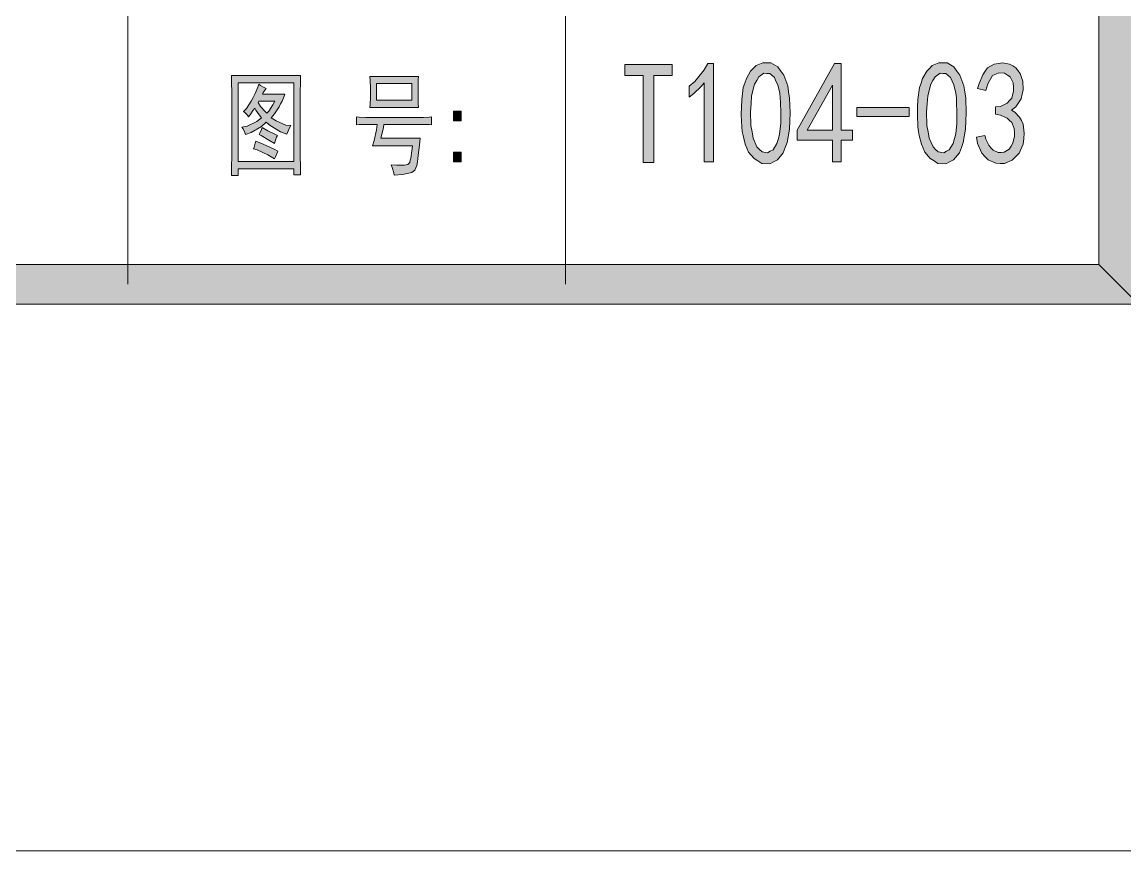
# Model space of a CAD drawing. Header units: millimetres. Extents: x 0 to 586, y 0 to 414.
# Drawn here: x 556.71 to 575.88, y 0 to 14.42 of the extents above; entities that cross this region are included whole.
import ezdxf

# ---------------------------------------------------------------- set-up
doc = ezdxf.new("R2010")
doc.units = ezdxf.units.MM

msp = doc.modelspace()

# ---------------------------------------------------------------- hatches: boundary and pattern name
h = msp.add_hatch(color=0)
h.dxf.hatch_style = 2
h.paths.add_polyline_path([(576.117861, 9.514417), (575.429944, 10.205861), (575.429944, 403.877639), (576.117861, 404.569083)])
h = msp.add_hatch(color=0)
h.dxf.hatch_style = 2
h.paths.add_polyline_path([(568.0075, 13.49375), (567.69, 13.49375), (567.69, 11.976806), (567.506556, 11.976806), (567.506556, 13.49375), (567.185528, 13.49375), (567.185528, 13.68425), (568.0075, 13.68425)])
h = msp.add_hatch(color=0)
h.dxf.hatch_style = 2
h.paths.add_polyline_path([(568.568417, 13.363222), (568.5155, 13.299722), (568.384972, 13.17625), (568.303833, 13.116278), (568.303833, 13.30325), (568.402611, 13.387917), (568.568417, 13.589), (568.631917, 13.701889), (568.727167, 13.701889), (568.727167, 11.987389), (568.568417, 11.987389)])
h = msp.add_hatch(color=0)
h.paths.add_polyline_path([(569.214, 12.939889), (569.217528, 13.073944), (569.24575, 13.282083), (569.273972, 13.359694), (569.298667, 13.437306), (569.37275, 13.564306), (569.418611, 13.613694), (569.468, 13.663083), (569.584417, 13.712472), (569.654972, 13.712472), (569.725528, 13.712472), (569.845472, 13.641917), (569.898389, 13.567833), (569.951306, 13.497278), (570.018333, 13.313833), (570.032444, 13.204472), (570.050083, 13.095111), (570.060667, 12.844639), (570.053611, 12.7), (570.046556, 12.558889), (570.00775, 12.326056), (569.976, 12.237861), (569.940722, 12.146139), (569.838417, 12.022667), (569.771389, 11.987389), (569.704361, 11.952111), (569.566778, 11.962694), (569.49975, 12.005028), (569.432722, 12.047361), (569.337472, 12.156722), (569.30925, 12.227278), (569.281028, 12.297833), (569.242222, 12.446), (569.228111, 12.520083), (569.217528, 12.597694), (569.206944, 12.809361)])
h.paths.add_polyline_path([(569.379806, 12.999861), (569.369222, 12.862278), (569.376278, 12.618861), (569.397444, 12.513028), (569.415083, 12.403667), (569.482111, 12.251972), (569.527972, 12.206111), (569.573833, 12.163778), (569.665556, 12.146139), (569.714944, 12.174361), (569.764333, 12.199056), (569.831361, 12.308417), (569.856056, 12.393083), (569.877222, 12.474222), (569.898389, 12.654139), (569.898389, 12.749389), (569.898389, 12.848167), (569.891333, 13.024556), (569.887806, 13.105694), (569.88075, 13.183306), (569.845472, 13.327944), (569.813722, 13.394972), (569.7855, 13.458472), (569.704361, 13.5255), (569.654972, 13.529028), (569.605583, 13.532556), (569.517389, 13.469056), (569.478583, 13.405556), (569.443306, 13.338528), (569.390389, 13.137444)])
h = msp.add_hatch(color=0)
h.paths.add_polyline_path([(570.797972, 12.368389), (570.184139, 12.368389), (570.184139, 12.537722), (570.83325, 13.701889), (570.949667, 13.701889), (570.949667, 12.537722), (571.143694, 12.537722), (571.143694, 12.368389), (570.949667, 12.368389), (570.949667, 11.987389), (570.797972, 11.987389)])
h.paths.add_polyline_path([(570.797972, 12.537722), (570.797972, 13.324417), (570.353472, 12.537722)])
h = msp.add_hatch(color=0)
h.paths.add_polyline_path([(572.276111, 12.939889), (572.279639, 13.073944), (572.307861, 13.282083), (572.336083, 13.359694), (572.360778, 13.437306), (572.434861, 13.564306), (572.480722, 13.613694), (572.530111, 13.663083), (572.646528, 13.712472), (572.717083, 13.712472), (572.787639, 13.712472), (572.907583, 13.641917), (572.9605, 13.567833), (573.013417, 13.497278), (573.080444, 13.313833), (573.098083, 13.204472), (573.112194, 13.095111), (573.122778, 12.844639), (573.115722, 12.7), (573.108667, 12.558889), (573.069861, 12.326056), (573.038111, 12.237861), (573.002833, 12.146139), (572.900528, 12.022667), (572.8335, 11.987389), (572.766472, 11.952111), (572.628889, 11.962694), (572.561861, 12.005028), (572.494833, 12.047361), (572.399583, 12.156722), (572.371361, 12.227278), (572.343139, 12.297833), (572.304333, 12.446), (572.290222, 12.520083), (572.279639, 12.597694), (572.272583, 12.809361)])
h.paths.add_polyline_path([(572.441917, 12.999861), (572.431333, 12.862278), (572.438389, 12.618861), (572.459556, 12.513028), (572.477194, 12.403667), (572.544222, 12.251972), (572.590083, 12.206111), (572.635944, 12.163778), (572.731194, 12.146139), (572.777056, 12.174361), (572.826444, 12.199056), (572.893472, 12.308417), (572.918167, 12.393083), (572.939333, 12.474222), (572.9605, 12.654139), (572.9605, 12.749389), (572.9605, 12.848167), (572.953444, 13.024556), (572.949917, 13.105694), (572.942861, 13.183306), (572.907583, 13.327944), (572.875833, 13.394972), (572.847611, 13.458472), (572.766472, 13.5255), (572.717083, 13.529028), (572.667694, 13.532556), (572.5795, 13.469056), (572.540694, 13.405556), (572.505417, 13.338528), (572.456028, 13.137444)])
h = msp.add_hatch(color=0)
h.dxf.hatch_style = 2
h.paths.add_polyline_path([(573.302694, 12.417778), (573.447333, 12.446), (573.464972, 12.3825), (573.514361, 12.276667), (573.549639, 12.234333), (573.588444, 12.192), (573.676639, 12.149667), (573.729556, 12.153194), (573.782472, 12.156722), (573.870667, 12.209639), (573.902417, 12.262556), (573.934167, 12.315472), (573.962389, 12.435417), (573.958861, 12.502444), (573.955333, 12.569472), (573.913, 12.675306), (573.874194, 12.710583), (573.835389, 12.749389), (573.715444, 12.802306), (573.630778, 12.816417), (573.630778, 12.946944), (573.715444, 12.954), (573.835389, 13.010444), (573.874194, 13.056306), (573.913, 13.098639), (573.94475, 13.218583), (573.941222, 13.289139), (573.937694, 13.363222), (573.884778, 13.465528), (573.838917, 13.497278), (573.789528, 13.532556), (573.687222, 13.539611), (573.634306, 13.514917), (573.581389, 13.490222), (573.496722, 13.349111), (573.464972, 13.232694), (573.320333, 13.264444), (573.345028, 13.352639), (573.408528, 13.504333), (573.450861, 13.564306), (573.493194, 13.624278), (573.606083, 13.691306), (573.680167, 13.701889), (573.750722, 13.712472), (573.874194, 13.691306), (573.930639, 13.659556), (573.983556, 13.624278), (574.057639, 13.5255), (574.082333, 13.458472), (574.1035, 13.391444), (574.110556, 13.243278), (574.092917, 13.165667), (574.078806, 13.084528), (573.987083, 12.946944), (573.909472, 12.886972), (573.965917, 12.855222), (574.050583, 12.767028), (574.082333, 12.707056), (574.110556, 12.647083), (574.131722, 12.488333), (574.121139, 12.393083), (574.110556, 12.294306), (574.04, 12.139083), (573.980028, 12.079111), (573.920056, 12.019139), (573.786, 11.962694), (573.711917, 11.962694), (573.634306, 11.966222), (573.503778, 12.026194), (573.447333, 12.082639), (573.390889, 12.139083), (573.320333, 12.308417)])
h = msp.add_hatch(color=0)
h.paths.add_polyline_path([(561.548139, 13.490222), (561.544611, 13.394972), (561.541083, 13.183306), (561.541083, 13.066889), (561.541083, 12.237861), (561.541083, 12.117917), (561.544611, 11.881556), (561.548139, 11.765139), (561.431722, 11.765139), (561.431722, 11.867444), (560.461583, 11.867444), (560.461583, 11.751028), (560.345167, 11.751028), (560.348694, 11.870972), (560.352222, 12.117917), (560.352222, 12.244917), (560.352222, 13.066889), (560.352222, 13.179778), (560.348694, 13.391444), (560.345167, 13.490222)])
h.paths.add_polyline_path([(561.431722, 11.997972), (561.431722, 13.36675), (560.461583, 13.36675), (560.461583, 11.997972)])
h = msp.add_hatch(color=0)
h.paths.add_polyline_path([(563.597778, 13.476111), (563.59425, 13.419667), (563.590722, 13.285611), (563.590722, 13.211528), (563.590722, 13.140972), (563.59425, 12.999861), (563.597778, 12.932833), (562.754639, 12.932833), (562.758167, 12.989278), (562.761694, 13.116278), (562.761694, 13.190361), (562.761694, 13.267972), (562.758167, 13.409083), (562.754639, 13.476111)])
h.paths.add_polyline_path([(563.481361, 13.059833), (563.481361, 13.352639), (562.871056, 13.352639), (562.871056, 13.059833)])
h = msp.add_hatch(color=0)
h.paths.add_polyline_path([(560.948417, 13.267972), (560.934306, 13.243278), (560.899028, 13.193889), (560.884917, 13.165667), (561.2765, 13.165667), (561.262389, 13.130389), (561.227111, 13.045722), (561.198889, 12.996333), (561.174194, 12.946944), (561.093056, 12.827), (561.036611, 12.756444), (561.124806, 12.7), (561.294139, 12.629444), (561.378806, 12.618861), (561.357639, 12.583583), (561.325889, 12.5095), (561.30825, 12.470694), (561.202417, 12.513028), (561.0225, 12.618861), (560.948417, 12.678833), (560.867278, 12.60475), (560.687361, 12.498917), (560.588583, 12.463639), (560.581528, 12.498917), (560.549778, 12.562417), (560.525083, 12.594167), (560.620333, 12.611806), (560.789667, 12.692944), (560.867278, 12.756444), (560.828472, 12.805833), (560.7685, 12.8905), (560.754389, 12.925778), (560.726167, 12.886972), (560.67325, 12.809361), (560.6415, 12.770556), (560.623861, 12.802306), (560.578, 12.848167), (560.556833, 12.865806), (560.606222, 12.918722), (560.687361, 13.042194), (560.722639, 13.109222), (560.757917, 13.17625), (560.807306, 13.289139), (560.821417, 13.338528), (560.853167, 13.317361), (560.916667, 13.282083)])
h.paths.add_polyline_path([(560.810833, 13.021028), (560.853167, 12.954), (560.930778, 12.862278), (560.962528, 12.834056), (560.997806, 12.872861), (561.068361, 12.978694), (561.100111, 13.042194), (560.821417, 13.042194)])
h = msp.add_hatch(color=0)
h.dxf.hatch_style = 2
h.paths.add_polyline_path([(564.338611, 12.703528), (564.204556, 12.703528), (564.204556, 12.872861), (564.338611, 12.872861)])
h = msp.add_hatch(color=0)
h.dxf.hatch_style = 2
h.paths.add_polyline_path([(572.131472, 12.777611), (571.221306, 12.777611), (571.221306, 12.936361), (572.131472, 12.936361)])
h = msp.add_hatch(color=0)
h.dxf.hatch_style = 2
h.paths.add_polyline_path([(563.629528, 12.7635), (563.685972, 12.7635), (563.78475, 12.767028), (563.827083, 12.770556), (563.827083, 12.632972), (563.78475, 12.6365), (563.685972, 12.640028), (563.629528, 12.640028), (562.998056, 12.640028), (562.987472, 12.587111), (562.95925, 12.467167), (562.945139, 12.400139), (563.629528, 12.400139), (563.622472, 12.340167), (563.608361, 12.234333), (563.604833, 12.192), (563.601306, 12.149667), (563.587194, 12.047361), (563.580139, 11.987389), (563.569556, 11.927417), (563.534278, 11.846278), (563.509583, 11.825111), (563.484889, 11.803944), (563.319083, 11.768667), (563.177972, 11.758083), (563.167389, 11.800417), (563.139167, 11.888611), (563.121528, 11.938), (563.223833, 11.930944), (563.357889, 11.930944), (563.386111, 11.938), (563.410806, 11.941528), (563.449611, 11.980333), (563.456667, 12.019139), (563.46725, 12.054417), (563.484889, 12.181417), (563.491944, 12.269611), (562.8005, 12.269611), (562.828722, 12.361333), (562.867528, 12.548306), (562.881639, 12.640028), (562.744056, 12.640028), (562.684083, 12.640028), (562.567667, 12.6365), (562.518278, 12.632972), (562.518278, 12.770556), (562.567667, 12.767028), (562.684083, 12.7635), (562.744056, 12.7635)])
h = msp.add_hatch(color=0)
h.dxf.hatch_style = 2
h.paths.add_polyline_path([(560.881389, 12.587111), (560.980167, 12.530667), (561.114222, 12.463639), (561.145972, 12.446), (561.131861, 12.417778), (561.107167, 12.347222), (561.096583, 12.308417), (560.997806, 12.368389), (560.86375, 12.446), (560.828472, 12.463639), (560.842583, 12.488333), (560.867278, 12.551833)])
h = msp.add_hatch(color=0)
h.dxf.hatch_style = 2
h.paths.add_polyline_path([(560.7685, 12.347222), (560.899028, 12.297833), (561.089528, 12.209639), (561.153028, 12.177889), (561.138917, 12.146139), (561.110694, 12.079111), (561.096583, 12.043833), (560.976639, 12.110861), (560.793194, 12.195528), (560.729694, 12.216694), (560.740278, 12.244917), (560.761444, 12.311944)])
h = msp.add_hatch(color=0)
h.dxf.hatch_style = 2
h.paths.add_polyline_path([(564.338611, 11.990917), (564.204556, 11.990917), (564.204556, 12.16025), (564.338611, 12.16025)])
h = msp.add_hatch(color=0)
h.dxf.hatch_style = 2
h.paths.add_polyline_path([(24.302861, 9.514417), (24.994306, 10.205861), (575.429944, 10.205861), (576.117861, 9.514417)])

# ---------------------------------------------------------------- linework, layer by layer
at = {"color": 0, "lineweight": 0}
for points in [[(0, 0), (585.632278, 0), (585.632278, 414.0835), (0, 414.0835)], [(576.117861, 9.514417), (575.429944, 10.205861), (575.429944, 403.877639), (576.117861, 404.569083)], [(568.0075, 13.49375), (567.69, 13.49375), (567.69, 11.976806), (567.506556, 11.976806), (567.506556, 13.49375), (567.185528, 13.49375), (567.185528, 13.68425), (568.0075, 13.68425)], [(568.568417, 13.363222), (568.5155, 13.299722), (568.384972, 13.17625), (568.303833, 13.116278), (568.303833, 13.30325), (568.402611, 13.387917), (568.568417, 13.589), (568.631917, 13.701889), (568.727167, 13.701889), (568.727167, 11.987389), (568.568417, 11.987389)], [(569.214, 12.939889), (569.217528, 13.073944), (569.24575, 13.282083), (569.273972, 13.359694), (569.298667, 13.437306), (569.37275, 13.564306), (569.418611, 13.613694), (569.468, 13.663083), (569.584417, 13.712472), (569.654972, 13.712472), (569.725528, 13.712472), (569.845472, 13.641917), (569.898389, 13.567833), (569.951306, 13.497278), (570.018333, 13.313833), (570.032444, 13.204472), (570.050083, 13.095111), (570.060667, 12.844639), (570.053611, 12.7), (570.046556, 12.558889), (570.00775, 12.326056), (569.976, 12.237861), (569.940722, 12.146139), (569.838417, 12.022667), (569.771389, 11.987389), (569.704361, 11.952111), (569.566778, 11.962694), (569.49975, 12.005028), (569.432722, 12.047361), (569.337472, 12.156722), (569.30925, 12.227278), (569.281028, 12.297833), (569.242222, 12.446), (569.228111, 12.520083), (569.217528, 12.597694), (569.206944, 12.809361)], [(570.797972, 12.368389), (570.184139, 12.368389), (570.184139, 12.537722), (570.83325, 13.701889), (570.949667, 13.701889), (570.949667, 12.537722), (571.143694, 12.537722), (571.143694, 12.368389), (570.949667, 12.368389), (570.949667, 11.987389), (570.797972, 11.987389)], [(572.276111, 12.939889), (572.279639, 13.073944), (572.307861, 13.282083), (572.336083, 13.359694), (572.360778, 13.437306), (572.434861, 13.564306), (572.480722, 13.613694), (572.530111, 13.663083), (572.646528, 13.712472), (572.717083, 13.712472), (572.787639, 13.712472), (572.907583, 13.641917), (572.9605, 13.567833), (573.013417, 13.497278), (573.080444, 13.313833), (573.098083, 13.204472), (573.112194, 13.095111), (573.122778, 12.844639), (573.115722, 12.7), (573.108667, 12.558889), (573.069861, 12.326056), (573.038111, 12.237861), (573.002833, 12.146139), (572.900528, 12.022667), (572.8335, 11.987389), (572.766472, 11.952111), (572.628889, 11.962694), (572.561861, 12.005028), (572.494833, 12.047361), (572.399583, 12.156722), (572.371361, 12.227278), (572.343139, 12.297833), (572.304333, 12.446), (572.290222, 12.520083), (572.279639, 12.597694), (572.272583, 12.809361)], [(573.302694, 12.417778), (573.447333, 12.446), (573.464972, 12.3825), (573.514361, 12.276667), (573.549639, 12.234333), (573.588444, 12.192), (573.676639, 12.149667), (573.729556, 12.153194), (573.782472, 12.156722), (573.870667, 12.209639), (573.902417, 12.262556), (573.934167, 12.315472), (573.962389, 12.435417), (573.958861, 12.502444), (573.955333, 12.569472), (573.913, 12.675306), (573.874194, 12.710583), (573.835389, 12.749389), (573.715444, 12.802306), (573.630778, 12.816417), (573.630778, 12.946944), (573.715444, 12.954), (573.835389, 13.010444), (573.874194, 13.056306), (573.913, 13.098639), (573.94475, 13.218583), (573.941222, 13.289139), (573.937694, 13.363222), (573.884778, 13.465528), (573.838917, 13.497278), (573.789528, 13.532556), (573.687222, 13.539611), (573.634306, 13.514917), (573.581389, 13.490222), (573.496722, 13.349111), (573.464972, 13.232694), (573.320333, 13.264444), (573.345028, 13.352639), (573.408528, 13.504333), (573.450861, 13.564306), (573.493194, 13.624278), (573.606083, 13.691306), (573.680167, 13.701889), (573.750722, 13.712472), (573.874194, 13.691306), (573.930639, 13.659556), (573.983556, 13.624278), (574.057639, 13.5255), (574.082333, 13.458472), (574.1035, 13.391444), (574.110556, 13.243278), (574.092917, 13.165667), (574.078806, 13.084528), (573.987083, 12.946944), (573.909472, 12.886972), (573.965917, 12.855222), (574.050583, 12.767028), (574.082333, 12.707056), (574.110556, 12.647083), (574.131722, 12.488333), (574.121139, 12.393083), (574.110556, 12.294306), (574.04, 12.139083), (573.980028, 12.079111), (573.920056, 12.019139), (573.786, 11.962694), (573.711917, 11.962694), (573.634306, 11.966222), (573.503778, 12.026194), (573.447333, 12.082639), (573.390889, 12.139083), (573.320333, 12.308417)], [(561.548139, 13.490222), (561.544611, 13.394972), (561.541083, 13.183306), (561.541083, 13.066889), (561.541083, 12.237861), (561.541083, 12.117917), (561.544611, 11.881556), (561.548139, 11.765139), (561.431722, 11.765139), (561.431722, 11.867444), (560.461583, 11.867444), (560.461583, 11.751028), (560.345167, 11.751028), (560.348694, 11.870972), (560.352222, 12.117917), (560.352222, 12.244917), (560.352222, 13.066889), (560.352222, 13.179778), (560.348694, 13.391444), (560.345167, 13.490222)], [(563.597778, 13.476111), (563.59425, 13.419667), (563.590722, 13.285611), (563.590722, 13.211528), (563.590722, 13.140972), (563.59425, 12.999861), (563.597778, 12.932833), (562.754639, 12.932833), (562.758167, 12.989278), (562.761694, 13.116278), (562.761694, 13.190361), (562.761694, 13.267972), (562.758167, 13.409083), (562.754639, 13.476111)], [(569.379806, 12.999861), (569.369222, 12.862278), (569.376278, 12.618861), (569.397444, 12.513028), (569.415083, 12.403667), (569.482111, 12.251972), (569.527972, 12.206111), (569.573833, 12.163778), (569.665556, 12.146139), (569.714944, 12.174361), (569.764333, 12.199056), (569.831361, 12.308417), (569.856056, 12.393083), (569.877222, 12.474222), (569.898389, 12.654139), (569.898389, 12.749389), (569.898389, 12.848167), (569.891333, 13.024556), (569.887806, 13.105694), (569.88075, 13.183306), (569.845472, 13.327944), (569.813722, 13.394972), (569.7855, 13.458472), (569.704361, 13.5255), (569.654972, 13.529028), (569.605583, 13.532556), (569.517389, 13.469056), (569.478583, 13.405556), (569.443306, 13.338528), (569.390389, 13.137444)], [(572.441917, 12.999861), (572.431333, 12.862278), (572.438389, 12.618861), (572.459556, 12.513028), (572.477194, 12.403667), (572.544222, 12.251972), (572.590083, 12.206111), (572.635944, 12.163778), (572.731194, 12.146139), (572.777056, 12.174361), (572.826444, 12.199056), (572.893472, 12.308417), (572.918167, 12.393083), (572.939333, 12.474222), (572.9605, 12.654139), (572.9605, 12.749389), (572.9605, 12.848167), (572.953444, 13.024556), (572.949917, 13.105694), (572.942861, 13.183306), (572.907583, 13.327944), (572.875833, 13.394972), (572.847611, 13.458472), (572.766472, 13.5255), (572.717083, 13.529028), (572.667694, 13.532556), (572.5795, 13.469056), (572.540694, 13.405556), (572.505417, 13.338528), (572.456028, 13.137444)], [(561.431722, 11.997972), (561.431722, 13.36675), (560.461583, 13.36675), (560.461583, 11.997972)], [(560.948417, 13.267972), (560.934306, 13.243278), (560.899028, 13.193889), (560.884917, 13.165667), (561.2765, 13.165667), (561.262389, 13.130389), (561.227111, 13.045722), (561.198889, 12.996333), (561.174194, 12.946944), (561.093056, 12.827), (561.036611, 12.756444), (561.124806, 12.7), (561.294139, 12.629444), (561.378806, 12.618861), (561.357639, 12.583583), (561.325889, 12.5095), (561.30825, 12.470694), (561.202417, 12.513028), (561.0225, 12.618861), (560.948417, 12.678833), (560.867278, 12.60475), (560.687361, 12.498917), (560.588583, 12.463639), (560.581528, 12.498917), (560.549778, 12.562417), (560.525083, 12.594167), (560.620333, 12.611806), (560.789667, 12.692944), (560.867278, 12.756444), (560.828472, 12.805833), (560.7685, 12.8905), (560.754389, 12.925778), (560.726167, 12.886972), (560.67325, 12.809361), (560.6415, 12.770556), (560.623861, 12.802306), (560.578, 12.848167), (560.556833, 12.865806), (560.606222, 12.918722), (560.687361, 13.042194), (560.722639, 13.109222), (560.757917, 13.17625), (560.807306, 13.289139), (560.821417, 13.338528), (560.853167, 13.317361), (560.916667, 13.282083)], [(563.481361, 13.059833), (563.481361, 13.352639), (562.871056, 13.352639), (562.871056, 13.059833)], [(570.797972, 12.537722), (570.797972, 13.324417), (570.353472, 12.537722)], [(560.810833, 13.021028), (560.853167, 12.954), (560.930778, 12.862278), (560.962528, 12.834056), (560.997806, 12.872861), (561.068361, 12.978694), (561.100111, 13.042194), (560.821417, 13.042194)], [(564.338611, 12.703528), (564.204556, 12.703528), (564.204556, 12.872861), (564.338611, 12.872861)], [(572.131472, 12.777611), (571.221306, 12.777611), (571.221306, 12.936361), (572.131472, 12.936361)], [(563.629528, 12.7635), (563.685972, 12.7635), (563.78475, 12.767028), (563.827083, 12.770556), (563.827083, 12.632972), (563.78475, 12.6365), (563.685972, 12.640028), (563.629528, 12.640028), (562.998056, 12.640028), (562.987472, 12.587111), (562.95925, 12.467167), (562.945139, 12.400139), (563.629528, 12.400139), (563.622472, 12.340167), (563.608361, 12.234333), (563.604833, 12.192), (563.601306, 12.149667), (563.587194, 12.047361), (563.580139, 11.987389), (563.569556, 11.927417), (563.534278, 11.846278), (563.509583, 11.825111), (563.484889, 11.803944), (563.319083, 11.768667), (563.177972, 11.758083), (563.167389, 11.800417), (563.139167, 11.888611), (563.121528, 11.938), (563.223833, 11.930944), (563.357889, 11.930944), (563.386111, 11.938), (563.410806, 11.941528), (563.449611, 11.980333), (563.456667, 12.019139), (563.46725, 12.054417), (563.484889, 12.181417), (563.491944, 12.269611), (562.8005, 12.269611), (562.828722, 12.361333), (562.867528, 12.548306), (562.881639, 12.640028), (562.744056, 12.640028), (562.684083, 12.640028), (562.567667, 12.6365), (562.518278, 12.632972), (562.518278, 12.770556), (562.567667, 12.767028), (562.684083, 12.7635), (562.744056, 12.7635)], [(560.881389, 12.587111), (560.980167, 12.530667), (561.114222, 12.463639), (561.145972, 12.446), (561.131861, 12.417778), (561.107167, 12.347222), (561.096583, 12.308417), (560.997806, 12.368389), (560.86375, 12.446), (560.828472, 12.463639), (560.842583, 12.488333), (560.867278, 12.551833)], [(560.7685, 12.347222), (560.899028, 12.297833), (561.089528, 12.209639), (561.153028, 12.177889), (561.138917, 12.146139), (561.110694, 12.079111), (561.096583, 12.043833), (560.976639, 12.110861), (560.793194, 12.195528), (560.729694, 12.216694), (560.740278, 12.244917), (560.761444, 12.311944)], [(564.338611, 11.990917), (564.204556, 11.990917), (564.204556, 12.16025), (564.338611, 12.16025)], [(24.302861, 9.514417), (24.994306, 10.205861), (575.429944, 10.205861), (576.117861, 9.514417)]]:
    msp.add_lwpolyline(points, close=True, dxfattribs=at)
for points in [[(558.542472, 20.454056), (558.542472, 9.860139)], [(566.151889, 20.454056), (566.151889, 9.860139)]]:
    msp.add_lwpolyline(points, dxfattribs=at)

doc.saveas('drawing.dxf')
